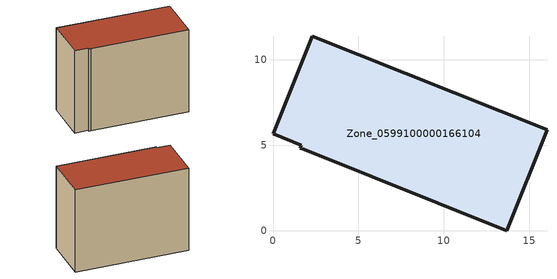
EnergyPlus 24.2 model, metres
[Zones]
Zone_0599100000166104
 floor ground (C_G): 0,5.66 2.3,11.37 16.05,5.91 13.69,0 1.8,4.75 1.59,4.82 1.66,4.99 z0
 wall outside (C_F): 2.3,11.37 0,5.66 1.66,4.99 1.59,4.82 1.8,4.75 13.69,0 16.05,5.91 2.3,11.37 z0:11.39
 roof outside (C_R): 13.69,0 16.05,5.91 2.3,11.37 0,5.66 1.66,4.99 1.59,4.82 1.8,4.75 z11.39
[BUILDING]
Pand.0599100000166104: North Axis=0; Terrain=City; Loads Convergence Tolerance Value=0.04; Temperature Convergence Tolerance Value=0.4; Solar Distribution=FullExterior; Maximum Number of Warmup Days=25; Minimum Number of Warmup Days=1
[Site:Location]
Rotterdam.The.Hague.AP_ZH_NLD Design_Conditions: Latitude=51.96; Longitude=4.45; Time Zone=1; Elevation=-4.5
[SITE:GROUNDTEMPERATURE:BUILDINGSURFACE]
18, 18, 18, 18, 18, 18, 18, 18, 18, 18, 18, 18
[MATERIAL] Thermal Absorptance=0.9; Solar Absorptance=0.7; Visible Absorptance=0.7
Name | Roughness | Thickness | Conductivity | Density | Specific Heat
G.TI.1946 | MediumSmooth | 0.15 | 1 | 540 | 1210
F.TI.1946 | Rough | 0.3 | 0.857143 | 1920 | 840
R.TI.1946 | MediumRough | 0.2 | 0.1 | 1500 | 1000
[CONSTRUCTION]
C_G: G.TI.1946
C_F: F.TI.1946
C_R: R.TI.1946
[ZONE]
Zone_0599100000166104: Type=1; Multiplier=1; Ceiling Height=Autocalculate; Volume=Autocalculate; Floor Area=autocalculate; Part of Total Floor Area=Yes
[ZONEINFILTRATION:DESIGNFLOWRATE]
Infil_Zone_0599100000166104: Zone or ZoneList or Space or SpaceList=Zone_0599100000166104; Schedule=AlwaysOn; Design Flow Rate Calculation Method=Flow/Area; Flow Rate per Floor Area=0.003; Constant Term Coefficient=1; Temperature Term Coefficient=0; Velocity Term Coefficient=0; Velocity Squared Term Coefficient=0
[HVACTEMPLATE:ZONE:IDEALLOADSAIRSYSTEM]
Zone_0599100000166104: Maximum Heating Supply Air Temperature=50; Minimum Cooling Supply Air Temperature=13; Maximum Heating Supply Air Humidity Ratio=0.0156; Minimum Cooling Supply Air Humidity Ratio=0.0077; Heating Limit=NoLimit; Cooling Limit=NoLimit; Dehumidification Control Type=ConstantSensibleHeatRatio; Cooling Sensible Heat Ratio=0.7; Dehumidification Setpoint=60; Humidification Control Type=None; Humidification Setpoint=30; Outdoor Air Method=None; Outdoor Air Flow Rate per Person=0.00944; Outdoor Air Flow Rate per Zone Floor Area=0; Outdoor Air Flow Rate per Zone=0; Demand Controlled Ventilation Type=None; Outdoor Air Economizer Type=NoEconomizer; Heat Recovery Type=None; Sensible Heat Recovery Effectiveness=0.7; Latent Heat Recovery Effectiveness=0.65
[ZONECONTROL:THERMOSTAT]
ThermostatControl_Zone_0599100000166104: Zone or ZoneList=Zone_0599100000166104; Control Type Schedule=DualSetpointControlType; Control 1=Thermostat_Zone_0599100000166104; Temperature Difference Between Cutout And Setpoint=0
[THERMOSTATSETPOINT:DUALSETPOINT]
Thermostat_Zone_0599100000166104: Heating Setpoint Temperature Schedule=HeatingSetpoint_Zone_0599100000166104; Cooling Setpoint Temperature Schedule=CoolingSetpoint_Zone_0599100000166104
[SCHEDULE:COMPACT]
HeatingSetpoint_Zone_0599100000166104: Through: 12/31, For: AllDays, Until: 24:00, 21
CoolingSetpoint_Zone_0599100000166104: Through: 12/31, For: AllDays, Until: 24:00, 24
DualSetpointControlType: Through: 12/31, For: AllDays, Until: 24:00, 4
AlwaysOn: Through: 12/31, For: AllDays, Until: 24:00, 1
